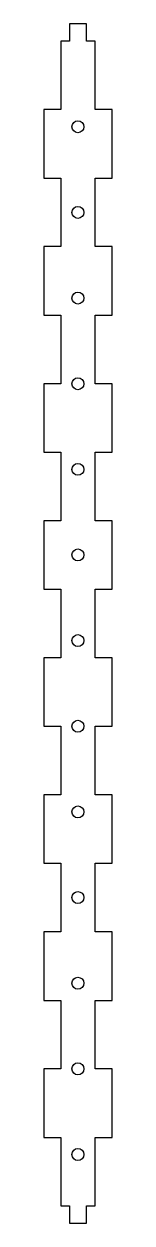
# Model space of a CAD drawing. Header units: millimetres. Extents: x 1 to 21, y -178 to 172.
import ezdxf

# ---------------------------------------------------------------- set-up
doc = ezdxf.new("R2010")
doc.units = ezdxf.units.MM

msp = doc.modelspace()

# ---------------------------------------------------------------- linework, layer by layer
at = {"color": 7, "linetype": 'Continuous', "lineweight": 25}
for p, q in [((8.22, 172.5), (8.22, 167.5)), ((13.22, 172.5), (8.22, 172.5)), ((13.22, 167.5), (13.22, 172.5)), ((5.72, 167.5), (5.72, 147.5)), ((8.22, 167.5), (5.72, 167.5)), ((15.72, 167.5), (13.22, 167.5)), ((15.72, 147.5), (15.72, 167.5)), ((0.72, 147.5), (0.72, 127.5)), ((5.72, 147.5), (0.72, 147.5)), ((20.72, 147.5), (15.72, 147.5)), ((20.72, 127.5), (20.72, 147.5)), ((0.72, 127.5), (5.72, 127.5)), ((5.72, 127.5), (5.72, 107.5)), ((15.72, 127.5), (20.72, 127.5)), ((15.72, 107.5), (15.72, 127.5)), ((0.72, 107.5), (0.72, 87.5)), ((5.72, 107.5), (0.72, 107.5)), ((20.72, 107.5), (15.72, 107.5)), ((20.72, 87.5), (20.72, 107.5)), ((0.72, 87.5), (5.72, 87.5)), ((5.72, 87.5), (5.72, 67.5)), ((15.72, 87.5), (20.72, 87.5)), ((15.72, 67.5), (15.72, 87.5)), ((0.72, 67.5), (0.72, 47.5)), ((5.72, 67.5), (0.72, 67.5)), ((20.72, 67.5), (15.72, 67.5)), ((20.72, 47.5), (20.72, 67.5)), ((0.72, 47.5), (5.72, 47.5)), ((5.72, 47.5), (5.72, 27.5)), ((15.72, 47.5), (20.72, 47.5)), ((15.72, 27.5), (15.72, 47.5)), ((0.72, 27.5), (0.72, 7.5)), ((5.72, 27.5), (0.72, 27.5)), ((20.72, 27.5), (15.72, 27.5)), ((20.72, 7.5), (20.72, 27.5)), ((0.72, 7.5), (5.72, 7.5)), ((5.72, 7.5), (5.72, -12.5)), ((15.72, 7.5), (20.72, 7.5)), ((15.72, -12.5), (15.72, 7.5)), ((0.72, -12.5), (0.72, -32.5)), ((5.72, -12.5), (0.72, -12.5)), ((20.72, -12.5), (15.72, -12.5)), ((20.72, -32.5), (20.72, -12.5)), ((0.72, -32.5), (5.72, -32.5)), ((5.72, -32.5), (5.72, -52.5)), ((15.72, -32.5), (20.72, -32.5)), ((15.72, -52.5), (15.72, -32.5)), ((0.72, -52.5), (0.72, -72.5)), ((5.72, -52.5), (0.72, -52.5)), ((20.72, -52.5), (15.72, -52.5)), ((20.72, -72.5), (20.72, -52.5)), ((0.72, -72.5), (5.72, -72.5)), ((5.72, -72.5), (5.72, -92.5)), ((15.72, -72.5), (20.72, -72.5)), ((15.72, -92.5), (15.72, -72.5)), ((0.72, -92.5), (0.72, -112.5)), ((5.72, -92.5), (0.72, -92.5)), ((20.72, -92.5), (15.72, -92.5)), ((20.72, -112.5), (20.72, -92.5)), ((0.72, -112.5), (5.72, -112.5)), ((5.72, -112.5), (5.72, -132.5)), ((15.72, -112.5), (20.72, -112.5)), ((15.72, -132.5), (15.72, -112.5)), ((0.72, -132.5), (0.72, -152.5)), ((5.72, -132.5), (0.72, -132.5)), ((20.72, -132.5), (15.72, -132.5)), ((20.72, -152.5), (20.72, -132.5)), ((0.72, -152.5), (5.72, -152.5)), ((5.72, -152.5), (5.72, -172.5)), ((15.72, -152.5), (20.72, -152.5)), ((15.72, -172.5), (15.72, -152.5)), ((5.72, -172.5), (8.22, -172.5)), ((8.22, -172.5), (8.22, -177.5)), ((13.22, -172.5), (15.72, -172.5)), ((13.22, -177.5), (13.22, -172.5)), ((8.22, -177.5), (13.22, -177.5))]:
    msp.add_line(p, q, dxfattribs=at)
for centre in [(10.72, 142.5), (10.72, 117.5), (10.72, 92.5), (10.72, 67.5), (10.72, 42.5), (10.72, 17.5), (10.72, -7.5), (10.72, -32.5), (10.72, -57.5), (10.72, -82.5), (10.72, -107.5), (10.72, -132.5), (10.72, -157.5)]:
    msp.add_circle(centre, 1.75, dxfattribs=at)

doc.saveas('drawing.dxf')
